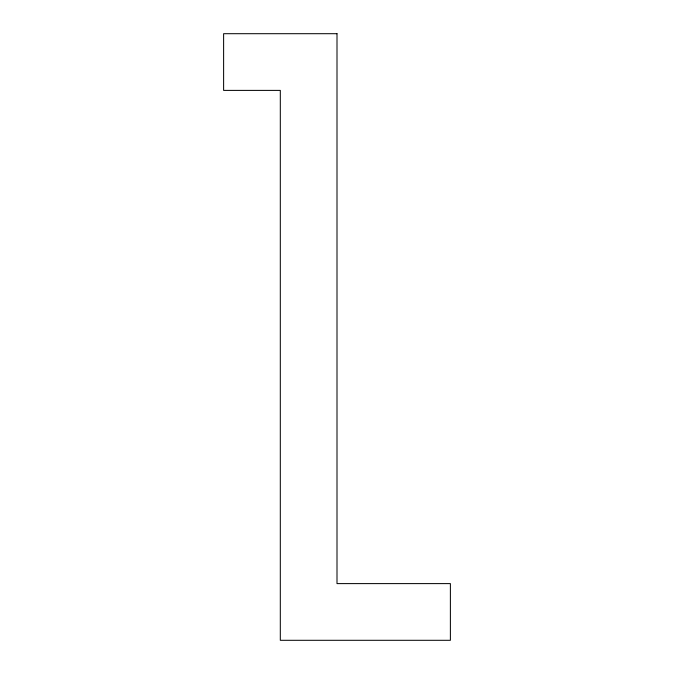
<?xml version="1.0" encoding="UTF-8"?>
<svg xmlns="http://www.w3.org/2000/svg" width="674" height="674" viewBox="0 0 674 674"><rect width="100%" height="100%" fill="white"/><g stroke="black" fill="none" stroke-linecap="round" stroke-linejoin="round"><path stroke-width="1.01" d="M337 33.7L223.616 33.7L223.616 90.392L280.308 90.392L280.308 640.3L450.384 640.3L450.384 583.608L337 583.608L337 33.7"/></g></svg>
